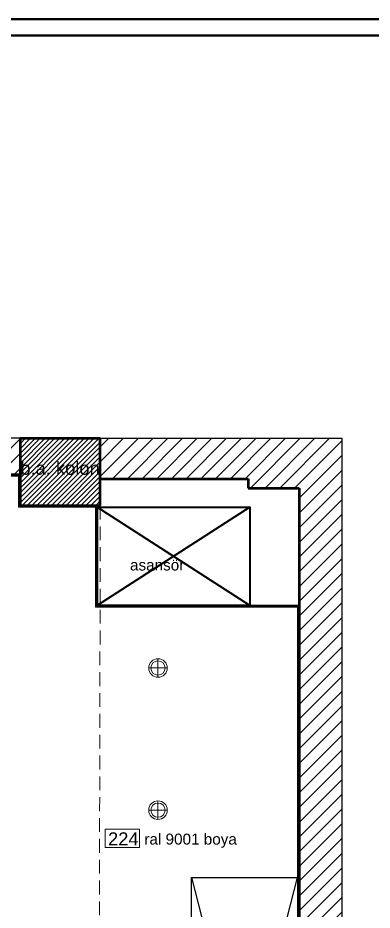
# Model space of a CAD drawing. Header units: millimetres. Extents: x 54215 to 67697, y 23496 to 56611.
# Drawn here: x 61615 to 61939, y 49318 to 50134 of the extents above; entities that cross this region are included whole.
import ezdxf

# ---------------------------------------------------------------- set-up
doc = ezdxf.new("R2010")
doc.units = ezdxf.units.MM
doc.linetypes.add('DASHED', pattern=[19.05, 12.7, -6.35])
for name, color, linetype, lineweight in [('- 0.09', 9, 'Continuous', 9), ('- 0.50', 30, 'Continuous', 50), ('no3_duvar kaplama', 8, 'Continuous', 0), ('no3_duvar mevcut', 4, 'Continuous', 35), ('no3_tavan aydınlatma', 50, 'Continuous', 13), ('no3_yazı doseme', 152, 'Continuous', 0), ('no3_yazı duvar', 152, 'Continuous', 0), ('t_yazı', 154, 'Continuous', 25)]:
    doc.layers.add(name, color=color, linetype=linetype, lineweight=lineweight)
doc.layers.add('0 rölöve', color=7, linetype='Continuous', true_color=0xf1380e)
doc.styles.get("Standard").update_dxf_attribs({"font": 'arial.ttf'})

# ---------------------------------------------------------------- blocks, each defined once
blk = doc.blocks.new('asma kat tavan blogu')
at = {"layer": '- 0.09'}
h = blk.add_hatch(dxfattribs=at)
h.set_pattern_fill('ANSI31', color=256)
h.set_pattern_definition([(45, (61649.389, 19257.8254), (-2.245064, 2.245064), [])])
h.paths.add_polyline_path([(62945, 20927.82), (62872, 20927.82), (62872, 20866.32), (62945, 20866.32)])
h.paths.add_polyline_path([(63630.5, 20923.32), (63557, 20923.32), (63557, 20861.82), (63630.5, 20861.82)])
h.paths.add_polyline_path([(64212, 20922.32), (64138.5, 20922.32), (64138.5, 20860.82), (64212, 20860.82)])
h.paths.add_polyline_path([(64209, 20134.82), (64136, 20134.82), (64136, 20073.32), (64209, 20073.32)])
h.paths.add_polyline_path([(63630.5, 20135.82), (63557.5, 20135.82), (63557.5, 20074.32), (63630.5, 20074.32)])
h.paths.add_polyline_path([(62945, 20129.82), (62872, 20129.82), (62872, 20068.32), (62945, 20068.32)])
h = blk.add_hatch(dxfattribs=at)
h.set_pattern_fill('ANSI31', color=256, scale=3)
h.set_pattern_definition([(45, (61649.389, 19257.825), (-6.735192, 6.735192), [])])
h.paths.add_polyline_path([(64394, 20251.22), (64394, 20227.93), (64406.24, 20227.93), (64406.24, 20251.22)])
h.paths.add_polyline_path([(64138.5, 20922.32), (63630.5, 20923.32), (63630.5, 20889.32), (64138.5, 20889.32)])
h.paths.add_polyline_path([(62945, 20073.32), (64136, 20073.32), (64136, 20104.82), (63630.5, 20104.82), (63630.5, 20074.32), (63557.5, 20074.32), (63557.5, 20104.82), (62945, 20104.82)])
h.paths.add_polyline_path([(63557, 20922.32), (62945, 20922.32), (62945, 20888.32), (63557, 20888.32)])
h.paths.add_polyline_path([(64209, 20073.32), (64433.02, 20073.32), (64433.02, 20922.32), (64212, 20922.32), (64212, 20885.32), (64347.5, 20885.32), (64347.5, 20876.82), (64394, 20876.82), (64394, 20139.32), (64372.06, 20139.32), (64372.06, 20104.82), (64209, 20104.82)])
at = {"layer": '- 0.50'}
for p, q in [((64138.5, 20922.32), (64138.5, 20860.82)), ((64138.5, 20922.32), (64212, 20922.32)), ((64212, 20860.82), (64212, 20922.32)), ((63630.5, 20889.32), (64138.5, 20889.32)), ((64212, 20885.32), (64347.5, 20885.32)), ((64347.5, 20885.32), (64347.5, 20876.82)), ((64347.5, 20876.82), (64394, 20876.82)), ((64394, 20876.82), (64394, 20139.32)), ((64138.5, 20860.82), (64212, 20860.82))]:
    blk.add_line(p, q, dxfattribs=at)
at = {"layer": '0 rölöve'}
blk.add_line((64138.5, 20922.32), (62945, 20922.32), dxfattribs=at)
blk.add_lwpolyline([(64212, 20922.32), (64433.02, 20922.32), (64433.02, 20073.32), (62945, 20073.32)], dxfattribs=at)
at = {"layer": 'no3_duvar kaplama'}
for points in [[(64370.56, 20135.32), (64371.56, 20135.32), (64371.56, 20139.82), (64393.5, 20139.82), (64393.5, 20768.82), (64208.5, 20768.82), (64208.5, 20860.32), (64138, 20860.32), (64138, 20888.82), (63953.53, 20888.82), (63953.53, 20841, -0.263338), (64074.25, 20627.68), (64074.25, 20566.88)], [(64370.56, 20136.32), (64370.56, 20140.82), (64392.5, 20140.82), (64392.5, 20767.82), (64207.5, 20767.82), (64207.5, 20859.32), (64137, 20859.32), (64137, 20887.82), (63954.53, 20887.82), (63954.53, 20841.56, -0.262732), (64075.25, 20627.68), (64075.25, 20566.88)]]:
    blk.add_lwpolyline(points, format="xyb", dxfattribs=at)
at = {"layer": 'no3_duvar mevcut'}
for p, q in [((64349, 20769.32), (64209, 20859.32)), ((64349, 20859.32), (64209, 20769.32))]:
    blk.add_line(p, q, dxfattribs=at)
blk.add_lwpolyline([(64209, 20859.32), (64349, 20859.32), (64349, 20769.32), (64209, 20769.32)], close=True, dxfattribs=at)
blk.add_lwpolyline([(64209, 20859.32), (64209, 20769.32), (64394, 20769.32)], dxfattribs=at)
at = {"layer": '0 rölöve'}
blk.add_text('b.a. kolon', height=12, dxfattribs=at).set_placement((64138.81, 20889.01))
at = {"layer": 't_yazı', "insert": (64239.21, 20801.33), "char_height": 10, "width": 307.9126, "attachment_point": 7}
blk.add_mtext('asansör', dxfattribs=at)
blk = doc.blocks.new('tavan kaset döşeme')
at = {"layer": 'no3_duvar kaplama', "linetype": 'DASHED'}
blk.add_line((64212, 20860.82), (64210.5, 20136.32), dxfattribs=at)

msp = doc.modelspace()

# ---------------------------------------------------------------- linework, layer by layer
for p, q in [((61773.836, 48968.221), (61870.836, 49348.221)), ((61773.836, 49348.221), (61870.836, 48968.221))]:
    msp.add_line(p, q)
at = {"color": 252, "const_width": 2.135}
for points in [[(62947.87, 48333.18), (60162.092, 48333.18), (60162.092, 50133.18), (62947.87, 50133.18), (62947.87, 48994.132, -0.4142136), (62922.784, 48969.046), (62543.978, 48969.046, 0.4142136), (62533.943, 48959.011), (62533.943, 48715.173, 0.4142136), (62543.978, 48705.139), (62922.784, 48705.139, -0.4142136), (62947.87, 48680.052), (62947.87, 48333.18)], [(62932.819, 48994.132, -0.4142136), (62922.784, 48984.097), (62543.978, 48984.097, 0.4142136), (62518.891, 48959.011), (62518.891, 48715.173, 0.4142136), (62543.978, 48690.087), (62922.784, 48690.087, -0.4142136), (62932.819, 48680.052), (62932.819, 48348.232), (60177.144, 48348.232), (60177.144, 50118.129), (62932.819, 50118.129), (62932.819, 48994.132)]]:
    msp.add_lwpolyline(points, format="xyb", dxfattribs=at)
msp.add_lwpolyline([(61773.836, 49348.221), (61870.836, 49348.221), (61870.836, 48968.221), (61773.836, 48968.221)], close=True)
at = {"layer": 'no3_tavan aydınlatma'}
for p, q in [((61743.156, 49548.195), (61743.156, 49531.195)), ((61751.656, 49539.695), (61734.656, 49539.695)), ((61743.156, 49418.195), (61743.156, 49401.195)), ((61751.656, 49409.695), (61734.656, 49409.695))]:
    msp.add_line(p, q, dxfattribs=at)
for centre, radius in [((61743.156, 49539.695), 8.5), ((61743.156, 49539.695), 6.5), ((61743.156, 49409.695), 8.5), ((61743.156, 49409.695), 6.5)]:
    msp.add_circle(centre, radius, dxfattribs=at)
at = {"layer": 'no3_yazı doseme'}
msp.add_lwpolyline([(61694.715, 49392.228), (61726.079, 49392.228), (61726.079, 49375.635), (61694.715, 49375.635)], close=True, dxfattribs=at)

# ---------------------------------------------------------------- block references
for name in ['asma kat tavan blogu', 'tavan kaset döşeme']:
    msp.add_blockref(name, (-2521.664, 28827.404))

# ---------------------------------------------------------------- texts
at = {"layer": 'no3_yazı doseme', "insert": (61697.441, 49389.379), "char_height": 12, "width": 504.19368, "attachment_point": 1}
msp.add_mtext('224', dxfattribs=at)
at = {"layer": 'no3_yazı duvar', "insert": (61730.693, 49388.198), "char_height": 10, "width": 143.81258, "attachment_point": 1}
msp.add_mtext('ral 9001 boya', dxfattribs=at)

doc.saveas('drawing.dxf')
